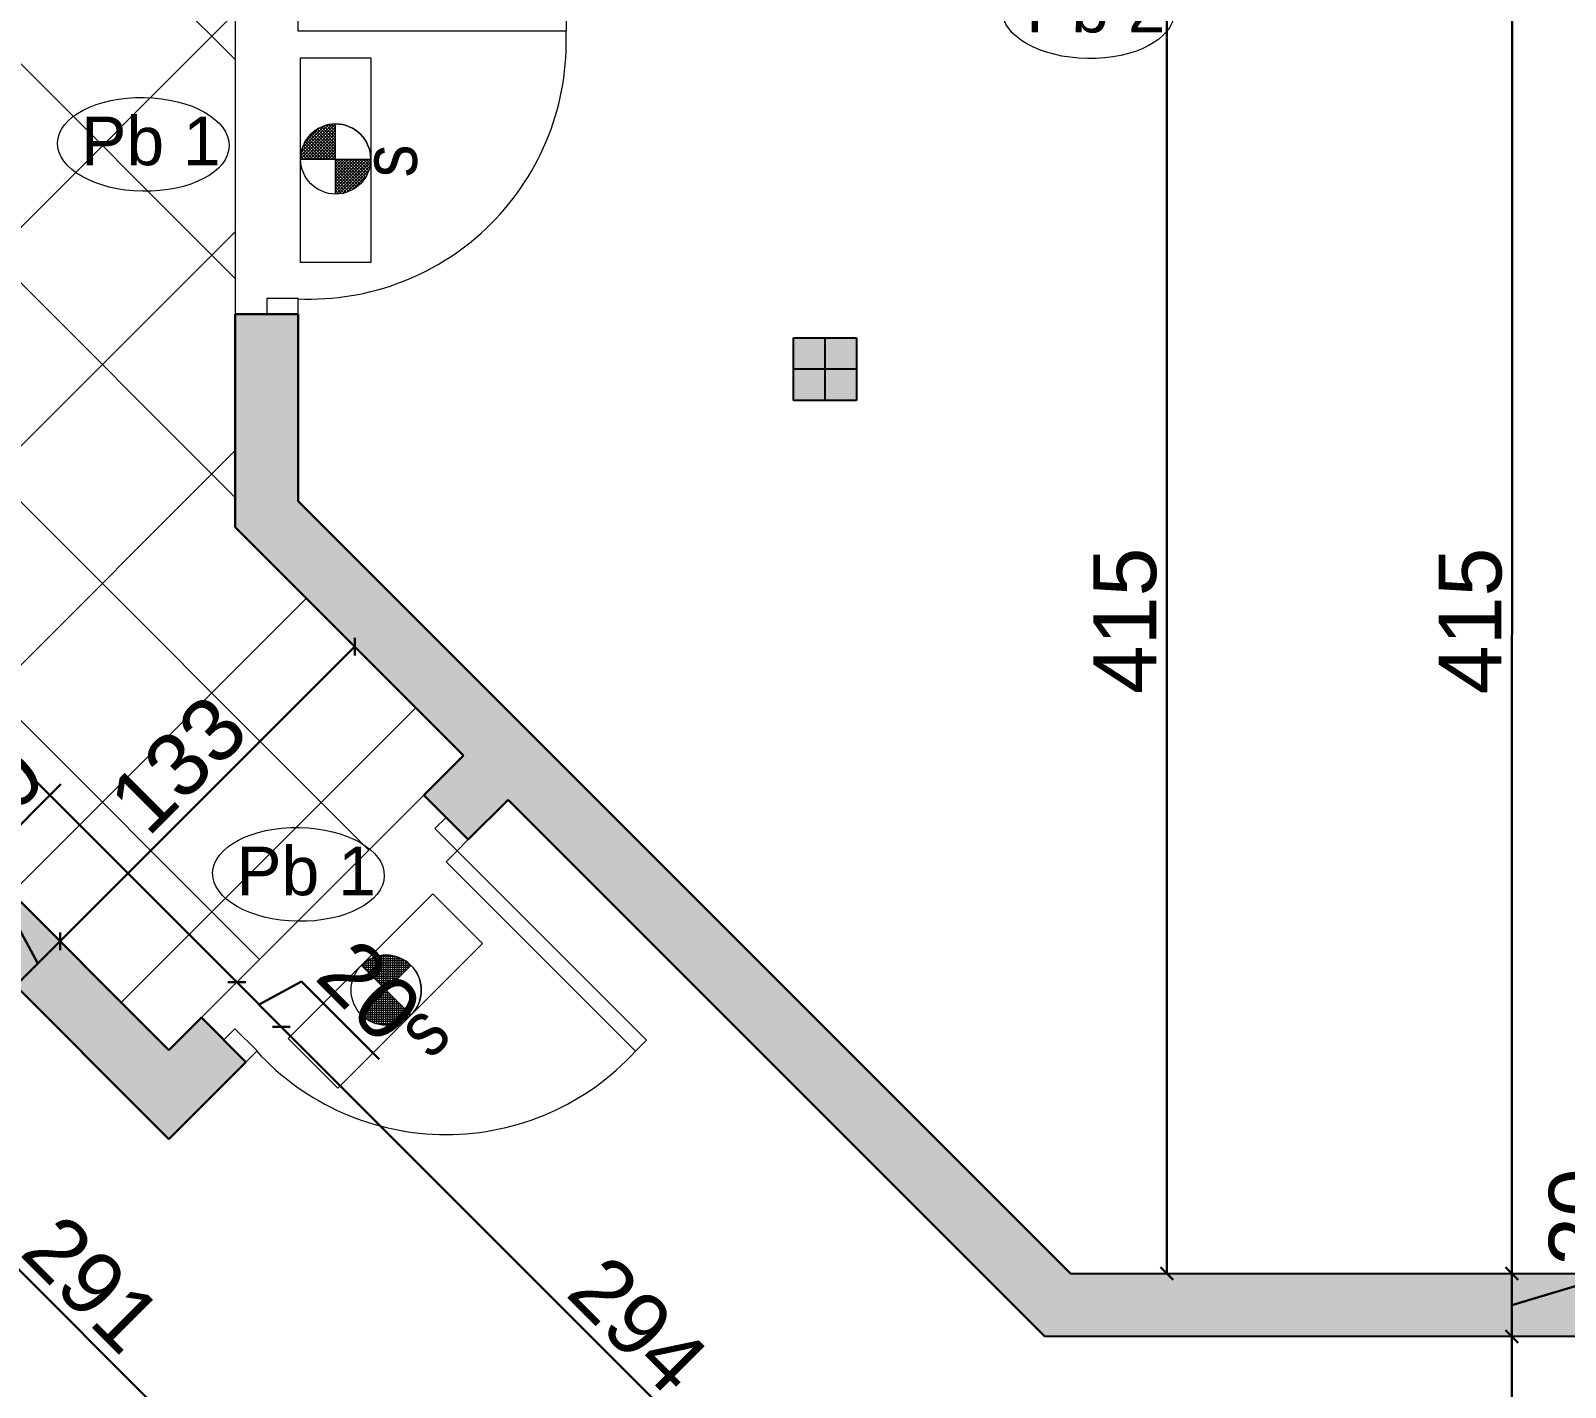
# Model space of a CAD drawing. Header units: millimetres. Extents: x 2804 to 3317, y 6834 to 7064.
# Drawn here: x 2859.86 to 2864.74, y 6931.724 to 6936.037 of the extents above; entities that cross this region are included whole.
import ezdxf

# ---------------------------------------------------------------- set-up
doc = ezdxf.new("R2010")
doc.units = ezdxf.units.MM
doc.header["$PDMODE"] = 1
doc.linetypes.add('HIDDEN', pattern=[0.375, 0.25, -0.125])
for name, color, linetype, lineweight in [('cotation', 3, 'Continuous', 30), ('Hachures', 8, 'Continuous', 20), ('menuise', 50, 'Continuous', 18), ('SECURITE', 2, 'Continuous', 0), ('Trottoires', 140, 'Continuous', 30), ('zin menuiserie', 150, 'Continuous', 5), ('Zin mur', 30, 'Continuous', 30)]:
    doc.layers.add(name, color=color, linetype=linetype, lineweight=lineweight)
doc.layers.add('zin hatch mur', color=8, linetype='Continuous')
doc.layers.add('zin struct', color=190, linetype='HIDDEN')
doc.styles.add('ARIAL', font='arial.ttf')
doc.styles.add('PA3', font='arial.ttf', dxfattribs={"height": 3})
doc.styles.add('PsikTxtStyle', font='arial.ttf')
doc.dimstyles.new('cotation 100', dxfattribs={"dimtxt": 0.2, "dimasz": 0.04, "dimexe": 0, "dimexo": 0, "dimgap": 0.03, "dimtad": 1, "dimdec": 0, "dimlfac": 100, "dimdsep": 46, "dimtxsty": 'ARIAL', "dimblk": 'OBLIQUE', "dimcen": 0.09, "dimse1": 1, "dimse2": 1, "dimclrd": 256, "dimclre": 256, "dimclrt": 256, "dimadec": 3, "dimazin": 2, "dimtfac": 1, "dimtdec": 0, "dimtofl": 0, "dimtmove": 1, "dimatfit": 3, "dimfxl": 0, "dimtolj": 1, "dimtzin": 0, "dimlwd": -1, "dimlwe": -1, "dimarcsym": 0})

# ---------------------------------------------------------------- blocks, each defined once
blk = doc.blocks.new('p100')
at = {"layer": 'zin menuiserie'}
for p, q in [((2868.5687, 7190.0269), (2868.5687, 7189.9769)), ((2868.6687, 7190.0269), (2868.5687, 7190.0269)), ((2868.6687, 7189.9769), (2868.6687, 7190.0269)), ((2868.5687, 7189.9769), (2868.6687, 7189.9769)), ((2868.6687, 7189.9769), (2869.5203, 7189.9769)), ((2868.6687, 7189.9269), (2868.6687, 7189.9769)), ((2869.5203, 7189.9769), (2869.5203, 7189.9269)), ((2869.5203, 7189.9269), (2868.6687, 7189.9269)), ((2868.6687, 7189.0769), (2868.5687, 7189.0769)), ((2868.5687, 7189.0769), (2868.5687, 7189.0269)), ((2868.6687, 7189.0269), (2868.6687, 7189.0769)), ((2868.5687, 7189.0269), (2868.6687, 7189.0269))]:
    blk.add_line(p, q, dxfattribs=at)
blk.add_arc((2868.7038, 7189.8919), 0.8173, 267.544, 2.456, dxfattribs=at)
blk = doc.blocks.new('pot')
at = {"layer": 'zin struct'}
for p, q in [((2903.1107, 7133.1849), (2903.1107, 7132.9849)), ((2903.2107, 7133.0849), (2903.0107, 7133.0849))]:
    blk.add_line(p, q, dxfattribs=at)
blk.add_lwpolyline([(2903.0107, 7133.1849), (2903.2107, 7133.1849), (2903.2107, 7132.9849), (2903.0107, 7132.9849)], close=True, dxfattribs=at)
blk = doc.blocks.new('_Oblique')
at = {"color": 0, "linetype": 'ByBlock', "lineweight": -2}
blk.add_line((-0.5, -0.5), (0.5, 0.5), dxfattribs=at)
blk = doc.blocks.new('*D118')
at = {"layer": 'cotation', "transparency": 16777216}
blk.add_line((2860.989, 6930.9314), (2858.9345, 6932.9859), dxfattribs=at)
at = {"layer": 'Defpoints', "color": 0, "transparency": 16777216}
for p in [(2858.9345, 6932.9859), (2858.4814, 6932.5328), (2860.5359, 6930.4783)]:
    blk.add_point(p, dxfattribs=at)
at = {"layer": 'cotation', "transparency": 16777216, "xscale": 0.04, "yscale": 0.04, "zscale": 0.04}
for p, rotation in [((2858.9345, 6932.9859), 134.9999999998859), ((2860.989, 6930.9314), 314.9999999998859)]:
    blk.add_blockref('_Oblique', p, dxfattribs=dict(at, rotation=rotation))
at = {"layer": 'cotation', "transparency": 16777216, "insert": (2860.0551, 6932.052), "char_height": 0.2, "attachment_point": 5, "rotation": 315, "style": 'ARIAL'}
blk.add_mtext('\\A1;291', dxfattribs=at)
blk = doc.blocks.new('*D132')
at = {"layer": 'cotation', "transparency": 16777216}
blk.add_line((2860.5158, 6933.0115), (2855.5307, 6937.9966), dxfattribs=at)
at = {"layer": 'Defpoints', "color": 0, "transparency": 16777216}
for p in [(2855.5307, 6937.9966), (2855.3147, 6937.7807), (2860.2998, 6932.7956)]:
    blk.add_point(p, dxfattribs=at)
at = {"layer": 'cotation', "transparency": 16777216, "xscale": 0.04, "yscale": 0.04, "zscale": 0.04}
for p, rotation in [((2855.5307, 6937.9966), 135.0000000005854), ((2860.5158, 6933.0115), 315.0000000005854)]:
    blk.add_blockref('_Oblique', p, dxfattribs=dict(at, rotation=rotation))
at = {"layer": 'cotation', "transparency": 16777216, "insert": (2858.1166, 6935.5975), "char_height": 0.2, "attachment_point": 5, "rotation": 315, "style": 'ARIAL'}
blk.add_mtext('\\A1;705', dxfattribs=at)
blk = doc.blocks.new('*D134')
at = {"layer": 'cotation', "transparency": 16777216}
blk.add_line((2860.6572, 6932.8701), (2862.7387, 6930.7885), dxfattribs=at)
at = {"layer": 'Defpoints', "color": 0, "transparency": 16777216}
for p in [(2860.5448, 6932.7577), (2862.7387, 6930.7885), (2862.4359, 6930.4857)]:
    blk.add_point(p, dxfattribs=at)
at = {"layer": 'cotation', "transparency": 16777216, "xscale": 0.04, "yscale": 0.04, "zscale": 0.04}
for p, rotation in [((2860.6572, 6932.8701), 135.0000000005856), ((2862.7387, 6930.7885), 315.0000000005855)]:
    blk.add_blockref('_Oblique', p, dxfattribs=dict(at, rotation=rotation))
at = {"layer": 'cotation', "transparency": 16777216, "insert": (2861.7914, 6931.9227), "char_height": 0.2, "attachment_point": 5, "rotation": 315, "style": 'ARIAL'}
blk.add_mtext('\\A1;294', dxfattribs=at)
blk = doc.blocks.new('*X298')
at = {"color": 0, "linetype": 'Continuous'}
for p, q in [((2123.93, 1390.31), (2124, 1390.38)), ((2133.9, 1380.42), (2123.94, 1390.38)), ((2123.98, 1389.47), (2124.89, 1390.38)), ((2132.98, 1380.46), (2123.98, 1389.46)), ((2124.08, 1388.69), (2125.77, 1390.38)), ((2131.95, 1380.61), (2124.13, 1388.42)), ((2124.23, 1387.96), (2126.66, 1390.38)), ((2124.43, 1387.27), (2127.54, 1390.38)), ((2130.74, 1380.93), (2124.45, 1387.22)), ((2124.67, 1386.63), (2128.43, 1390.38)), ((2133.9, 1381.3), (2124.82, 1390.38)), ((2124.94, 1386.01), (2129.31, 1390.38)), ((2125.25, 1385.44), (2130.19, 1390.38)), ((2125.58, 1384.89), (2131.08, 1390.38)), ((2133.9, 1382.19), (2125.71, 1390.38)), ((2125.95, 1384.37), (2131.96, 1390.38)), ((2126.34, 1383.88), (2132.85, 1390.38)), ((2133.9, 1383.07), (2126.59, 1390.38)), ((2126.77, 1383.42), (2133.73, 1390.39)), ((2127.22, 1382.99), (2133.9, 1389.67)), ((2133.9, 1383.95), (2127.47, 1390.38)), ((2127.7, 1382.58), (2133.9, 1388.79)), ((2128.2, 1382.2), (2133.9, 1387.9)), ((2133.9, 1384.84), (2128.36, 1390.38)), ((2128.74, 1381.86), (2133.9, 1387.02)), ((2133.9, 1385.72), (2129.24, 1390.38)), ((2133.9, 1386.61), (2130.12, 1390.38)), ((2133.9, 1387.49), (2131.01, 1390.38)), ((2133.9, 1388.37), (2131.89, 1390.38)), ((2133.9, 1389.26), (2132.77, 1390.38)), ((2133.9, 1390.14), (2133.66, 1390.39)), ((2129.19, 1381.6), (2125.12, 1385.66)), ((2129.3, 1381.54), (2133.9, 1386.14)), ((2129.9, 1381.25), (2133.9, 1385.25)), ((2130.53, 1381), (2133.9, 1384.37)), ((2131.2, 1380.79), (2133.9, 1383.48)), ((2131.91, 1380.61), (2133.9, 1382.6)), ((2132.67, 1380.49), (2133.9, 1381.72)), ((2133.49, 1380.42), (2133.9, 1380.83))]:
    blk.add_line(p, q, dxfattribs=at)
blk = doc.blocks.new('sec 2eme')
at = {"layer": 'SECURITE', "color": 252, "true_color": 0x939598}
for p, q in [((2629.2885, 6695.9115, 1.3959), (2629.2885, 6696.5619, 1.3959)), ((2629.2885, 6696.5619, 1.3959), (2629.5122, 6696.5619, 1.3959)), ((2629.2885, 6695.9115, 1.3959), (2629.2885, 6696.5619, 1.3959)), ((2629.2885, 6696.5619, 1.3959), (2629.5122, 6696.5619, 1.3959)), ((2629.5122, 6696.5619, 1.3959), (2629.5122, 6695.9115, 1.3959)), ((2629.5122, 6696.5619, 1.3959), (2629.5122, 6695.9115, 1.3959)), ((2629.4003, 6696.1286, 1.3959), (2629.4002, 6696.3493, 1.3959)), ((2629.4003, 6696.1286, 1.3959), (2629.4002, 6696.3493, 1.3959)), ((2629.2888, 6696.2401, 1.3959), (2629.5118, 6696.2401, 1.3959)), ((2629.2888, 6696.2401, 1.3959), (2629.5118, 6696.2401, 1.3959)), ((2629.2888, 6696.2401, 1.3959), (2629.5118, 6696.2401, 1.3959)), ((2629.2888, 6696.2401, 1.3959), (2629.5118, 6696.2401, 1.3959)), ((2629.2888, 6696.2401, 1.3959), (2629.5118, 6696.2401, 1.3959)), ((2629.2888, 6696.2401, 1.3959), (2629.5118, 6696.2401, 1.3959)), ((2629.2888, 6696.2401, 1.3959), (2629.5118, 6696.2401, 1.3959)), ((2629.2888, 6696.2401, 1.3959), (2629.5118, 6696.2401, 1.3959)), ((2629.5122, 6695.9115, 1.3959), (2629.2885, 6695.9115, 1.3959)), ((2629.5122, 6695.9115, 1.3959), (2629.2885, 6695.9115, 1.3959)), ((2629.2495, 6693.4442, 1.3959), (2629.7094, 6693.9041, 1.3959)), ((2629.2495, 6693.4442, 1.3959), (2629.7094, 6693.9041, 1.3959)), ((2629.7094, 6693.9041, 1.3959), (2629.8676, 6693.7459, 1.3959)), ((2629.7094, 6693.9041, 1.3959), (2629.8676, 6693.7459, 1.3959)), ((2629.8676, 6693.7459, 1.3959), (2629.4077, 6693.286, 1.3959)), ((2629.8676, 6693.7459, 1.3959), (2629.4077, 6693.286, 1.3959)), ((2629.4821, 6693.6762, 1.3959), (2629.6398, 6693.5186, 1.3959)), ((2629.4821, 6693.6762, 1.3959), (2629.6398, 6693.5186, 1.3959)), ((2629.4821, 6693.6762, 1.3959), (2629.6398, 6693.5186, 1.3959)), ((2629.4821, 6693.6762, 1.3959), (2629.6398, 6693.5186, 1.3959)), ((2629.4821, 6693.6762, 1.3959), (2629.6398, 6693.5186, 1.3959)), ((2629.4821, 6693.6762, 1.3959), (2629.6398, 6693.5186, 1.3959)), ((2629.4821, 6693.6762, 1.3959), (2629.6398, 6693.5186, 1.3959)), ((2629.4821, 6693.6762, 1.3959), (2629.6398, 6693.5186, 1.3959)), ((2629.4821, 6693.5186, 1.3959), (2629.6381, 6693.6748, 1.3959)), ((2629.4821, 6693.5186, 1.3959), (2629.6381, 6693.6748, 1.3959)), ((2629.4077, 6693.286, 1.3959), (2629.2495, 6693.4442, 1.3959)), ((2629.4077, 6693.286, 1.3959), (2629.2495, 6693.4442, 1.3959))]:
    blk.add_line(p, q, dxfattribs=at)
for centre in [(2629.4003, 6696.2401, 1.3959), (2629.4003, 6696.2401, 1.3959), (2629.561, 6693.5974, 1.3959), (2629.561, 6693.5974, 1.3959)]:
    blk.add_circle(centre, 0.1115, dxfattribs=at)
for centre, start, end in [((2629.4003, 6696.2401, 1.3959), 90, 180), ((2629.4003, 6696.2401, 1.3959), 90, 180), ((2629.4003, 6696.2401, 1.3959), 90, 180), ((2629.4003, 6696.2401, 1.3959), 90, 180), ((2629.4003, 6696.2401, 1.3959), 90, 180), ((2629.4003, 6696.2401, 1.3959), 90, 180), ((2629.4003, 6696.2401, 1.3959), 0, 90), ((2629.4003, 6696.2401, 1.3959), 0, 90), ((2629.4003, 6696.2401, 1.3959), 0, 90), ((2629.4003, 6696.2401, 1.3959), 0, 90), ((2629.4003, 6696.2401, 1.3959), 0, 90), ((2629.4003, 6696.2401, 1.3959), 0, 90), ((2629.561, 6693.5974, 1.3959), 45, 135), ((2629.561, 6693.5974, 1.3959), 45, 135), ((2629.561, 6693.5974, 1.3959), 45, 135), ((2629.561, 6693.5974, 1.3959), 45, 135), ((2629.561, 6693.5974, 1.3959), 45, 135), ((2629.561, 6693.5974, 1.3959), 45, 135), ((2629.561, 6693.5974, 1.3959), 315, 45), ((2629.561, 6693.5974, 1.3959), 315, 45), ((2629.561, 6693.5974, 1.3959), 315, 45), ((2629.561, 6693.5974, 1.3959), 315, 45), ((2629.561, 6693.5974, 1.3959), 315, 45), ((2629.561, 6693.5974, 1.3959), 315, 45)]:
    blk.add_arc(centre, 0.1115, start, end, dxfattribs=at)
at = {"layer": 'SECURITE', "color": 252, "true_color": 0x939598, "extrusion": (0, 0, -1)}
for p, xscale, yscale, zscale, rotation in [((-2605.5187, 6711.7777, -1.3959), 0.01118662045994822, 0.01118662045994822, 0.01118662045994822, 179.9614910721124), ((-2605.5187, 6711.7777, -1.3959), 0.01118662045994822, 0.01118662045994822, 0.01118662045994822, 179.9614910721124), ((-2644.954, 6672.3689, -1.3959), -0.01118662049062554, 0.01118662042579673, 0.01118662047361531, 270), ((-2644.954, 6672.3689, -1.3959), -0.01118662049062554, 0.01118662042579673, 0.01118662047361531, 270), ((-2623.6609, 6721.4711, -1.3959), 0.01118662045994821, 0.01118662045994821, 0.01118662045994821, 224.9614910721124), ((-2623.6609, 6721.4711, -1.3959), 0.01118662045994821, 0.01118662045994821, 0.01118662045994821, 224.9614910721124), ((-2623.6796, 6665.7199, -1.3959), -0.01118662049062553, 0.01118662042579673, 0.01118662047361531, 315.0000000000001), ((-2623.6796, 6665.7199, -1.3959), -0.01118662049062553, 0.01118662042579673, 0.01118662047361531, 315.0000000000001)]:
    blk.add_blockref('*X298', p, dxfattribs=dict(at, xscale=xscale, yscale=yscale, zscale=zscale, rotation=rotation))
at = {"layer": 'SECURITE', "color": 252, "true_color": 0x939598, "xscale": 0.01118662049062554, "yscale": 0.01118662049062554, "zscale": 0.01118662049062554}
for p, rotation in [((2644.954, 6672.3689, 1.3959), 90), ((2644.954, 6672.3689, 1.3959), 90), ((2623.6796, 6665.7199, 1.3959), 44.99999999999992), ((2623.6796, 6665.7199, 1.3959), 44.99999999999992)]:
    blk.add_blockref('*X298', p, dxfattribs=dict(at, rotation=rotation))
at = {"layer": 'SECURITE', "color": 252, "true_color": 0x939598, "style": 'PA3', "text_generation_flag": 6, "width": 0.85}
for rotation, p in [(270, (2629.6586, 6696.1816, 1.3959)), (225, (2629.7022, 6693.3735, 1.3959))]:
    blk.add_text('s', height=0.176, rotation=rotation, dxfattribs=at).set_placement(p)
blk = doc.blocks.new('*D770')
at = {"layer": 'cotation', "transparency": 16777216}
blk.add_line((2864.5709, 6936.2355), (2864.5695, 6932.085), dxfattribs=at)
at = {"layer": 'Defpoints', "color": 0, "transparency": 16777216}
for p in [(2863.9359, 6936.2357), (2864.0882, 6932.0852), (2864.5695, 6932.085)]:
    blk.add_point(p, dxfattribs=at)
at = {"layer": 'cotation', "transparency": 16777216, "xscale": 0.04, "yscale": 0.04, "zscale": 0.04}
for p, rotation in [((2864.5709, 6936.2355), 89.97948378173861), ((2864.5695, 6932.085), 269.9794837817386)]:
    blk.add_blockref('_Oblique', p, dxfattribs=dict(at, rotation=rotation))
at = {"layer": 'cotation', "transparency": 16777216, "insert": (2864.4381, 6934.1603), "char_height": 0.2, "attachment_point": 5, "rotation": 89.9795, "style": 'ARIAL'}
blk.add_mtext('\\A1;415', dxfattribs=at)
blk = doc.blocks.new('*D771')
at = {"layer": 'cotation', "transparency": 16777216}
for p, q in [((2864.9208, 6932.0903), (2864.9209, 6932.4395)), ((2864.5694, 6931.985), (2864.9208, 6932.0903)), ((2864.5695, 6932.085), (2864.5694, 6931.885))]:
    blk.add_line(p, q, dxfattribs=at)
at = {"layer": 'Defpoints', "color": 0, "transparency": 16777216}
for p in [(2864.0882, 6932.0852), (2863.9729, 6931.8852), (2864.5694, 6931.885)]:
    blk.add_point(p, dxfattribs=at)
at = {"layer": 'cotation', "transparency": 16777216, "xscale": 0.04, "yscale": 0.04, "zscale": 0.04}
for p, rotation in [((2864.5695, 6932.085), 89.97948378173861), ((2864.5694, 6931.885), 269.9794837817386)]:
    blk.add_blockref('_Oblique', p, dxfattribs=dict(at, rotation=rotation))
at = {"layer": 'cotation', "transparency": 16777216, "insert": (2864.7888, 6932.2649), "char_height": 0.2, "attachment_point": 5, "rotation": 89.9795, "style": 'ARIAL'}
blk.add_mtext('\\A1;20', dxfattribs=at)
blk = doc.blocks.new('*D788')
at = {"layer": 'cotation', "transparency": 16777216}
for p, q in [((2859.7091, 6933.3939), (2859.9561, 6933.6409)), ((2859.883, 6933.071), (2859.7091, 6933.3939)), ((2859.8123, 6933.0002), (2859.9537, 6933.1417))]:
    blk.add_line(p, q, dxfattribs=at)
at = {"layer": 'Defpoints', "color": 0, "transparency": 16777216}
for p in [(2859.3806, 6933.432), (2859.9537, 6933.1417), (2860.2998, 6932.7956)]:
    blk.add_point(p, dxfattribs=at)
at = {"layer": 'cotation', "transparency": 16777216, "xscale": 0.04, "yscale": 0.04, "zscale": 0.04}
for p, rotation in [((2859.9537, 6933.1417), 44.99999999989306), ((2859.8123, 6933.0002), 224.999999999893)]:
    blk.add_blockref('_Oblique', p, dxfattribs=dict(at, rotation=rotation))
at = {"layer": 'cotation', "transparency": 16777216, "insert": (2859.7392, 6933.6108), "char_height": 0.2, "attachment_point": 5, "rotation": 45, "style": 'ARIAL'}
blk.add_mtext('\\A1;20', dxfattribs=at)
blk = doc.blocks.new('*D789')
at = {"layer": 'cotation', "transparency": 16777216}
blk.add_line((2859.9537, 6933.1417), (2860.8907, 6934.0786), dxfattribs=at)
at = {"layer": 'Defpoints', "color": 0, "transparency": 16777216}
for p in [(2860.8907, 6934.0786), (2861.2367, 6933.7325), (2860.2998, 6932.7956)]:
    blk.add_point(p, dxfattribs=at)
at = {"layer": 'cotation', "transparency": 16777216, "xscale": 0.04, "yscale": 0.04, "zscale": 0.04}
for p, rotation in [((2860.8907, 6934.0786), 44.99999999989306), ((2859.9537, 6933.1417), 224.999999999893)]:
    blk.add_blockref('_Oblique', p, dxfattribs=dict(at, rotation=rotation))
at = {"layer": 'cotation', "transparency": 16777216, "insert": (2860.3287, 6933.7036), "char_height": 0.2, "attachment_point": 5, "rotation": 45, "style": 'ARIAL'}
blk.add_mtext('\\A1;133', dxfattribs=at)
blk = doc.blocks.new('*D796')
at = {"layer": 'cotation', "transparency": 16777216}
blk.add_line((2864.5694, 6931.885), (2864.5654, 6920.8313), dxfattribs=at)
at = {"layer": 'Defpoints', "color": 0, "transparency": 16777216}
for p in [(2863.9729, 6931.8852), (2864.5654, 6920.8313), (2866.3306, 6920.8307)]:
    blk.add_point(p, dxfattribs=at)
at = {"layer": 'cotation', "transparency": 16777216, "xscale": 0.04, "yscale": 0.04, "zscale": 0.04}
for p, rotation in [((2864.5694, 6931.885), 89.97948378173861), ((2864.5654, 6920.8313), 269.9794837817386)]:
    blk.add_blockref('_Oblique', p, dxfattribs=dict(at, rotation=rotation))
at = {"layer": 'cotation', "transparency": 16777216, "insert": (2864.4353, 6926.3582), "char_height": 0.2, "attachment_point": 5, "rotation": 89.9795, "style": 'ARIAL'}
blk.add_mtext('\\A1;1105', dxfattribs=at)
blk = doc.blocks.new('*D813')
at = {"layer": 'cotation', "transparency": 16777216}
for p, q in [((2860.5158, 6933.0115), (2860.6572, 6932.8701)), ((2860.5865, 6932.9408), (2860.7217, 6933.0136)), ((2860.7217, 6933.0136), (2860.9686, 6932.7667))]:
    blk.add_line(p, q, dxfattribs=at)
at = {"layer": 'Defpoints', "color": 0, "transparency": 16777216}
for p in [(2860.6572, 6932.8701), (2860.2998, 6932.7956), (2860.5448, 6932.7577)]:
    blk.add_point(p, dxfattribs=at)
at = {"layer": 'cotation', "transparency": 16777216, "xscale": 0.04, "yscale": 0.04, "zscale": 0.04}
for p, rotation in [((2860.5158, 6933.0115), 135.0000000005854), ((2860.6572, 6932.8701), 315.0000000005854)]:
    blk.add_blockref('_Oblique', p, dxfattribs=dict(at, rotation=rotation))
at = {"layer": 'cotation', "transparency": 16777216, "insert": (2860.9386, 6932.9836), "char_height": 0.2, "attachment_point": 5, "rotation": 315, "style": 'ARIAL'}
blk.add_mtext('\\A1;20', dxfattribs=at)
blk = doc.blocks.new('*D890')
at = {"layer": 'cotation', "transparency": 16777216}
blk.add_line((2863.4725, 6932.0852), (2863.4725, 6936.2357), dxfattribs=at)
at = {"layer": 'Defpoints', "color": 0, "transparency": 16777216}
for p in [(2863.4725, 6936.2357), (2863.9359, 6936.2357), (2864.0882, 6932.0852)]:
    blk.add_point(p, dxfattribs=at)
at = {"layer": 'cotation', "transparency": 16777216, "xscale": 0.04, "yscale": 0.04, "zscale": 0.04}
for p, rotation in [((2863.4725, 6936.2357), 90), ((2863.4725, 6932.0852), 270)]:
    blk.add_blockref('_Oblique', p, dxfattribs=dict(at, rotation=rotation))
at = {"layer": 'cotation', "transparency": 16777216, "insert": (2863.3404, 6934.1604), "char_height": 0.2, "attachment_point": 5, "rotation": 90, "style": 'ARIAL'}
blk.add_mtext('\\A1;415', dxfattribs=at)
blk = doc.blocks.new('pb1')
at = {"layer": 'menuise'}
blk.add_ellipse((2979.6383, 6941.2136), major_axis=(-0.2729, 0.0047), ratio=0.546469, start_param=-1.570796, end_param=4.712389, dxfattribs=at)
at = {"layer": 'menuise', "insert": (2979.4407, 6941.3018), "char_height": 0.1544, "width": 2.341262, "attachment_point": 1, "style": 'PsikTxtStyle'}
blk.add_mtext('Pb 2', dxfattribs=at)
blk = doc.blocks.new('pb0')
at = {"layer": 'menuise'}
blk.add_ellipse((2855.0311, 6939.4854), major_axis=(-0.2729, 0.0047), ratio=0.546469, start_param=-1.570796, end_param=4.712389, dxfattribs=at)
at = {"layer": 'menuise', "insert": (2854.8334, 6939.5736), "char_height": 0.1544, "width": 2.341262, "attachment_point": 1, "style": 'PsikTxtStyle'}
blk.add_mtext('Pb 1', dxfattribs=at)

msp = doc.modelspace()

# ---------------------------------------------------------------- hatches: boundary and pattern name
at = {"layer": 'Hachures'}
h = msp.add_hatch(dxfattribs=at)
h.set_pattern_fill('ANSI37', color=256, scale=0.155)
h.set_pattern_definition([(45, (0, -32.72725), (-0.347984925, 0.347984925), []), (135, (0, -32.72725), (-0.347984925, -0.347984925), [])])
h.paths.add_polyline_path([(2861.2367, 6933.7325), (2860.2998, 6932.7956), (2855.3147, 6937.7807), (2856.2516, 6938.7176), (2857.0836, 6937.8857), (2860.5109, 6937.8857), (2860.5109, 6934.4584)])
at = {"layer": 'Trottoires'}
h = msp.add_hatch(color=8, dxfattribs=at)
h.dxf.hatch_style = 1
h.paths.add_polyline_path([(2862.4859, 6935.0607), (2862.2859, 6935.0607), (2862.2859, 6934.8607), (2862.4859, 6934.8607)])
at = {"layer": 'zin hatch mur'}
h = msp.add_hatch(color=256, dxfattribs=at)
h.dxf.hatch_style = 1
h.paths.add_polyline_path([(2857.7542, 6935.3412), (2857.6128, 6935.1997), (2857.9133, 6934.8992), (2857.8426, 6934.8285), (2857.9133, 6934.7578), (2858.1255, 6934.9699)])
h.paths.add_polyline_path([(2857.3477, 6934.1921), (2857.2769, 6934.2628), (2857.2062, 6934.1921), (2856.9057, 6934.4926), (2856.835, 6934.4219), (2857.1355, 6934.1214), (2857.0648, 6934.0507), (2857.1355, 6933.98)], flags=17)
h.paths.add_polyline_path([(2867.3783, 6931.8857), (2867.3779, 6932.0857), (2863.1664, 6932.0857), (2860.7109, 6934.5412), (2860.7109, 6935.1357), (2860.5109, 6935.1357), (2860.5109, 6934.4584), (2861.2367, 6933.7325), (2861.1105, 6933.6062), (2861.2519, 6933.4648), (2861.3782, 6933.5911), (2863.0836, 6931.8857)])
h.paths.add_polyline_path([(2857.5598, 6932.4244), (2857.3477, 6932.2122), (2857.6128, 6931.9471), (2854.924, 6929.2582), (2853.4472, 6929.2582), (2851.8834, 6930.822), (2851.8834, 6932.2988), (2854.5723, 6934.9876), (2854.4061, 6935.1538), (2853.8134, 6934.5611), (2853.6614, 6934.7131), (2853.4139, 6934.4656), (2853.4846, 6934.3949), (2851.5334, 6932.4438), (2851.5334, 6930.6276), (2853.2528, 6928.9082), (2855.069, 6928.9082), (2856.313, 6930.1523), (2856.4063, 6930.059), (2856.6563, 6930.309), (2856.457, 6930.5084), (2859.3806, 6933.432), (2860.2998, 6932.5127), (2860.5448, 6932.7577), (2860.4034, 6932.8991), (2860.2998, 6932.7956), (2859.1154, 6933.98), (2858.9033, 6933.7679), (2858.974, 6933.6971), (2859.0447, 6933.7679), (2859.3099, 6933.5027), (2858.3906, 6932.5835), (2858.1255, 6932.8486), (2858.1962, 6932.9193), (2858.1255, 6932.99), (2857.9133, 6932.7779), (2857.9841, 6932.7072), (2858.0548, 6932.7779), (2858.3199, 6932.5127), (2857.825, 6932.0178), (2857.5598, 6932.2829), (2857.6305, 6932.3536)])
h.paths.add_polyline_path([(2856.3577, 6933.2022), (2857.1355, 6933.98), (2857.0648, 6934.0507), (2856.4284, 6933.4143), (2856.1279, 6933.7148), (2855.9865, 6933.5734)], flags=17)

# ---------------------------------------------------------------- linework, layer by layer
at = {"layer": 'Hachures'}
for p, q in [((2860.5109, 6936.1357), (2860.5109, 6935.1357)), ((2861.1105, 6933.6062), (2860.4034, 6932.8991))]:
    msp.add_line(p, q, dxfattribs=at)
at = {"layer": 'Zin mur'}
for p, q in [((2860.5109, 6935.1357), (2860.7109, 6935.1357)), ((2860.5109, 6934.4584), (2860.5109, 6935.1357)), ((2860.7109, 6934.5412), (2860.7109, 6935.1357)), ((2860.7109, 6934.5412), (2863.1664, 6932.0857)), ((2860.5109, 6934.4584), (2861.2367, 6933.7325)), ((2861.1105, 6933.6062), (2861.2367, 6933.7325)), ((2861.1105, 6933.6062), (2861.2519, 6933.4648)), ((2861.2519, 6933.4648), (2861.3782, 6933.5911)), ((2861.3782, 6933.5911), (2863.0836, 6931.8857)), ((2860.2998, 6932.7956), (2860.4034, 6932.8991)), ((2860.4034, 6932.8991), (2860.5448, 6932.7577)), ((2860.2998, 6932.5127), (2860.5448, 6932.7577)), ((2863.1664, 6932.0857), (2866.9279, 6932.0835)), ((2863.0836, 6931.8857), (2866.9283, 6931.8835))]:
    msp.add_line(p, q, dxfattribs=at)
at = {"layer": 'Zin mur', "ltscale": 0.02}
for p, q in [((2860.2998, 6932.7956), (2859.1154, 6933.98)), ((2859.3806, 6933.432), (2860.2998, 6932.5127))]:
    msp.add_line(p, q, dxfattribs=at)

# ---------------------------------------------------------------- block references
at = {"layer": 'cotation'}
for name, p in [('pb1', (-116.4156, -5.1163)), ('pb0', (5.1876, -3.8101)), ('pb0', (5.6808, -6.1312))]:
    msp.add_blockref(name, p, dxfattribs=at)
at = {"layer": 'SECURITE', "color": 214, "true_color": 0xa81592}
msp.add_blockref('sec 2eme', (231.4298, 239.3887), dxfattribs=at)
at = {"layer": 'zin menuiserie'}
msp.add_blockref('p100', (-7.9578, -253.8912), dxfattribs=at)
at = {"layer": 'zin menuiserie', "rotation": 314.9999999998215}
msp.add_blockref('p100', (-4251.32, 3877.8031), dxfattribs=at)
at = {"layer": 'Zin mur', "color": 6}
msp.add_blockref('pot', (-40.7248, -198.1242), dxfattribs=at)

# ---------------------------------------------------------------- dimensions: what is measured, and where the dimension line sits
at = {"layer": 'cotation'}
for p1, p2, distance, picture, middle in [((2860.2998, 6932.7956), (2855.3147, 6937.7807), -0.3054, '*D132', (2858.1166, 6935.5975)), ((2860.5359, 6930.4783), (2858.4814, 6932.5328), -0.6407, '*D118', (2860.0551, 6932.052))]:
    dim = msp.add_aligned_dim(p1=p1, p2=p2, distance=distance, dimstyle='cotation 100', dxfattribs=at)
    dim.commit()
    dim.dimension.update_dxf_attribs({"geometry": picture, "text_midpoint": middle})
for base, p1, p2, angle, picture, middle in [((2863.4725, 6936.2357), (2864.0882, 6932.0852), (2863.9359, 6936.2357), 90, '*D890', (2863.3404, 6934.1604)), ((2864.5695, 6932.085), (2863.9359, 6936.2357), (2864.0882, 6932.0852), 269.9795, '*D770', (2864.4381, 6934.1603)), ((2860.89066529, 6934.07858537), (2860.29983096, 6932.79558673), (2861.23674745, 6933.73250322), 45, '*D789', (2860.32873969, 6933.70359449)), ((2859.9537, 6933.1417), (2859.3806, 6933.432), (2860.2998, 6932.7956), 45, '*D788', (2859.6369, 6933.5086)), ((2860.6572, 6932.8701), (2860.2998, 6932.7956), (2860.5448, 6932.7577), 315, '*D813', (2860.8363, 6933.0858)), ((2862.7387, 6930.7885), (2860.5448, 6932.7577), (2862.4359, 6930.4857), 315, '*D134', (2861.7914, 6931.9227)), ((2864.5694, 6931.885), (2864.0882, 6932.0852), (2863.9729, 6931.8852), 269.9795, '*D771', (2864.7887, 6932.1203)), ((2864.5654, 6920.8313), (2863.9729, 6931.8852), (2866.3306, 6920.8307), 269.9795, '*D796', (2864.4353, 6926.3582))]:
    dim = msp.add_linear_dim(base=base, p1=p1, p2=p2, angle=angle, dimstyle='cotation 100', dxfattribs=at)
    dim.commit()
    dim.dimension.update_dxf_attribs({"geometry": picture, "text_midpoint": middle})

doc.saveas('drawing.dxf')
